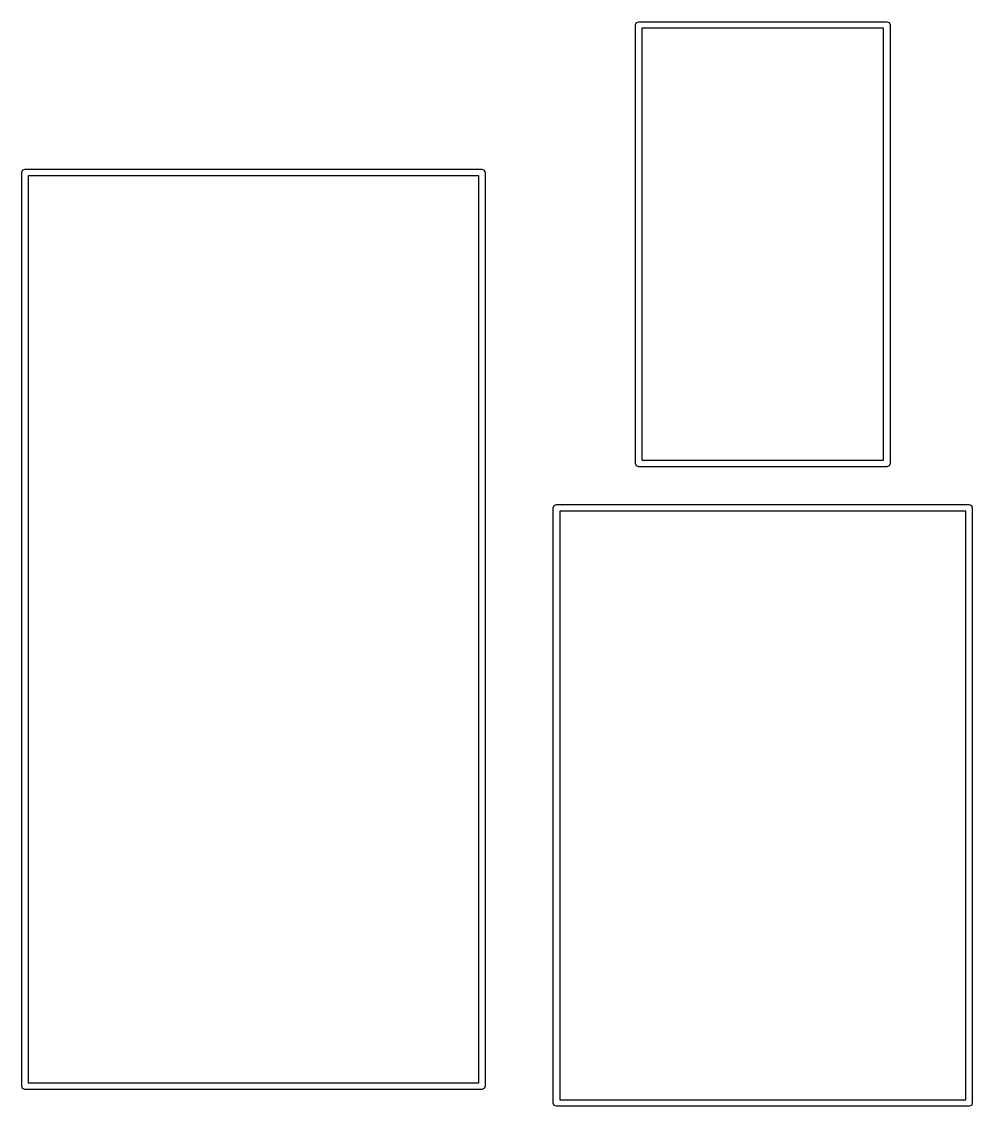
# Model space of a CAD drawing. Extents: x 0.05 to 3.58, y 0.1 to 3.47.
# Drawn here: x 3.2892 to 3.5758, y 0.1037 to 0.4309 of the extents above.
import ezdxf

# ---------------------------------------------------------------- set-up
doc = ezdxf.new("R2010")
doc.units = 0
doc.header["$MEASUREMENT"] = 0
doc.layers.add('BLACK', color=7, linetype='CONTINUOUS')

msp = doc.modelspace()

# ---------------------------------------------------------------- linework, layer by layer
at = {"layer": 'BLACK', "linetype": 'CONTINUOUS'}
for p, q in [((3.47421, 0.42992), (3.4745, 0.43062)), ((3.47421, 0.29764), (3.47421, 0.42992)), ((3.4745, 0.43062), (3.4752, 0.43091)), ((3.4752, 0.43091), (3.55, 0.43091)), ((3.47618, 0.42894), (3.47618, 0.29862)), ((3.54902, 0.42894), (3.47618, 0.42894)), ((3.54902, 0.29862), (3.54902, 0.42894)), ((3.55, 0.43091), (3.5507, 0.43062)), ((3.5507, 0.43062), (3.55098, 0.42992)), ((3.55098, 0.42992), (3.55098, 0.29764)), ((3.28917, 0.38543), (3.28946, 0.38613)), ((3.28946, 0.38613), (3.29016, 0.38642)), ((3.29016, 0.38642), (3.42795, 0.38642)), ((3.42795, 0.38642), (3.42865, 0.38613)), ((3.42865, 0.38613), (3.42894, 0.38543)), ((3.28917, 0.10984), (3.28917, 0.38543)), ((3.29114, 0.38445), (3.29114, 0.11083)), ((3.42697, 0.38445), (3.29114, 0.38445)), ((3.42697, 0.11083), (3.42697, 0.38445)), ((3.42894, 0.38543), (3.42894, 0.10984)), ((3.47618, 0.29862), (3.54902, 0.29862)), ((3.4745, 0.29694), (3.47421, 0.29764)), ((3.4752, 0.29665), (3.4745, 0.29694)), ((3.55, 0.29665), (3.4752, 0.29665)), ((3.5507, 0.29694), (3.55, 0.29665)), ((3.55098, 0.29764), (3.5507, 0.29694)), ((3.44941, 0.28425), (3.4497, 0.28495)), ((3.4497, 0.28495), (3.45039, 0.28524)), ((3.45039, 0.28524), (3.5748, 0.28524)), ((3.5748, 0.28524), (3.5755, 0.28495)), ((3.5755, 0.28495), (3.57579, 0.28425)), ((3.44941, 0.10472), (3.44941, 0.28425)), ((3.45138, 0.28327), (3.45138, 0.10571)), ((3.57382, 0.28327), (3.45138, 0.28327)), ((3.57382, 0.10571), (3.57382, 0.28327)), ((3.57579, 0.28425), (3.57579, 0.10472)), ((3.28946, 0.10915), (3.28917, 0.10984)), ((3.29016, 0.10886), (3.28946, 0.10915)), ((3.42795, 0.10886), (3.29016, 0.10886)), ((3.29114, 0.11083), (3.42697, 0.11083)), ((3.42865, 0.10915), (3.42795, 0.10886)), ((3.42894, 0.10984), (3.42865, 0.10915)), ((3.4497, 0.10403), (3.44941, 0.10472)), ((3.44941, 0.10472), (3.44941, 0.10472)), ((3.45138, 0.10571), (3.57382, 0.10571)), ((3.57579, 0.10472), (3.5755, 0.10403)), ((3.45039, 0.10374), (3.4497, 0.10403)), ((3.5748, 0.10374), (3.45039, 0.10374)), ((3.5755, 0.10403), (3.5748, 0.10374))]:
    msp.add_line(p, q, dxfattribs=at)

doc.saveas('drawing.dxf')
